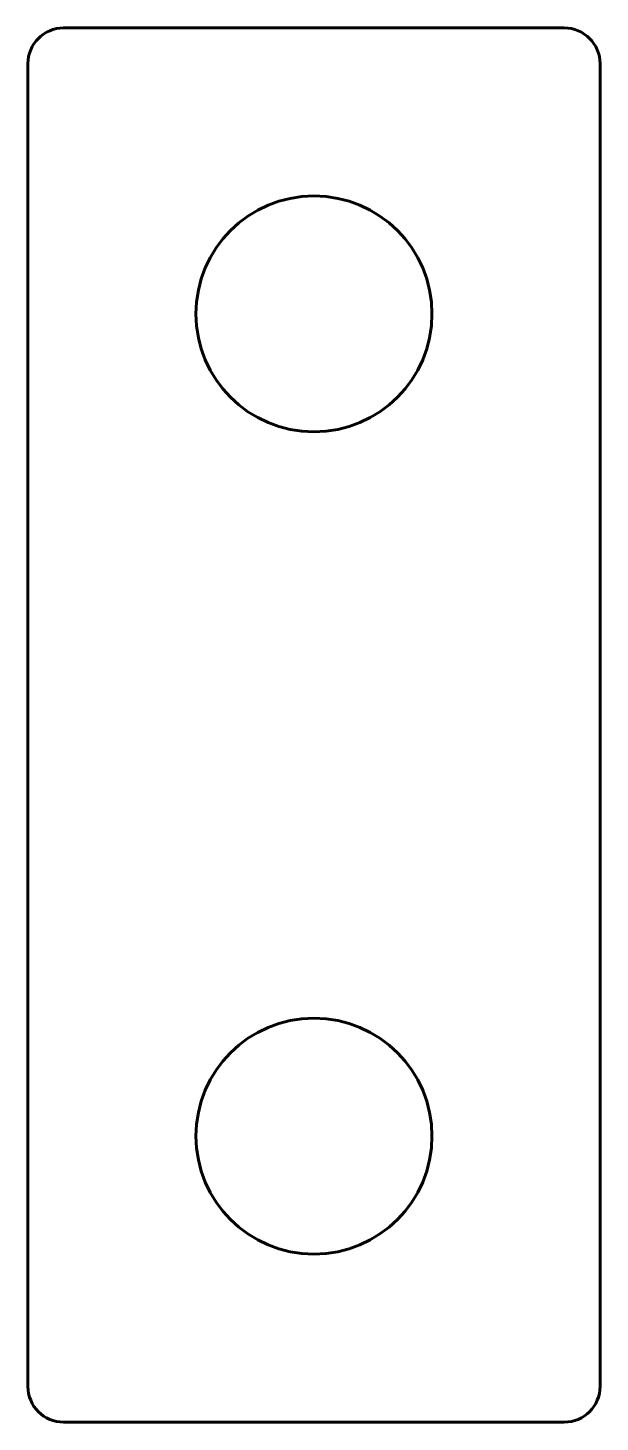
# Model space of a CAD drawing. Header units: millimetres. Extents: x -34 to 46, y -47 to 148.
import ezdxf

# ---------------------------------------------------------------- set-up
doc = ezdxf.new("R2010")
doc.units = ezdxf.units.MM
doc.linetypes.add('K5LT_BASIC', pattern=[0])

msp = doc.modelspace()

# ---------------------------------------------------------------- linework, layer by layer
at = {"color": 150, "linetype": 'K5LT_BASIC', "lineweight": 60}
for p, q in [((-28.87, 147.9), (41.13, 147.9)), ((-33.87, -42.1), (-33.87, 142.9)), ((46.13, -42.1), (46.13, 142.9)), ((-28.87, -47.1), (41.13, -47.1))]:
    msp.add_line(p, q, dxfattribs=at)
for centre in [(6.13, 107.9), (6.13, -7.1)]:
    msp.add_circle(centre, 16.5, dxfattribs=at)
for centre, start, end in [((-28.87, 142.9), 90, 180), ((41.13, 142.9), 0, 90), ((-28.87, -42.1), 180, 270), ((41.13, -42.1), 270, 0)]:
    msp.add_arc(centre, 5, start, end, dxfattribs=at)

doc.saveas('drawing.dxf')
